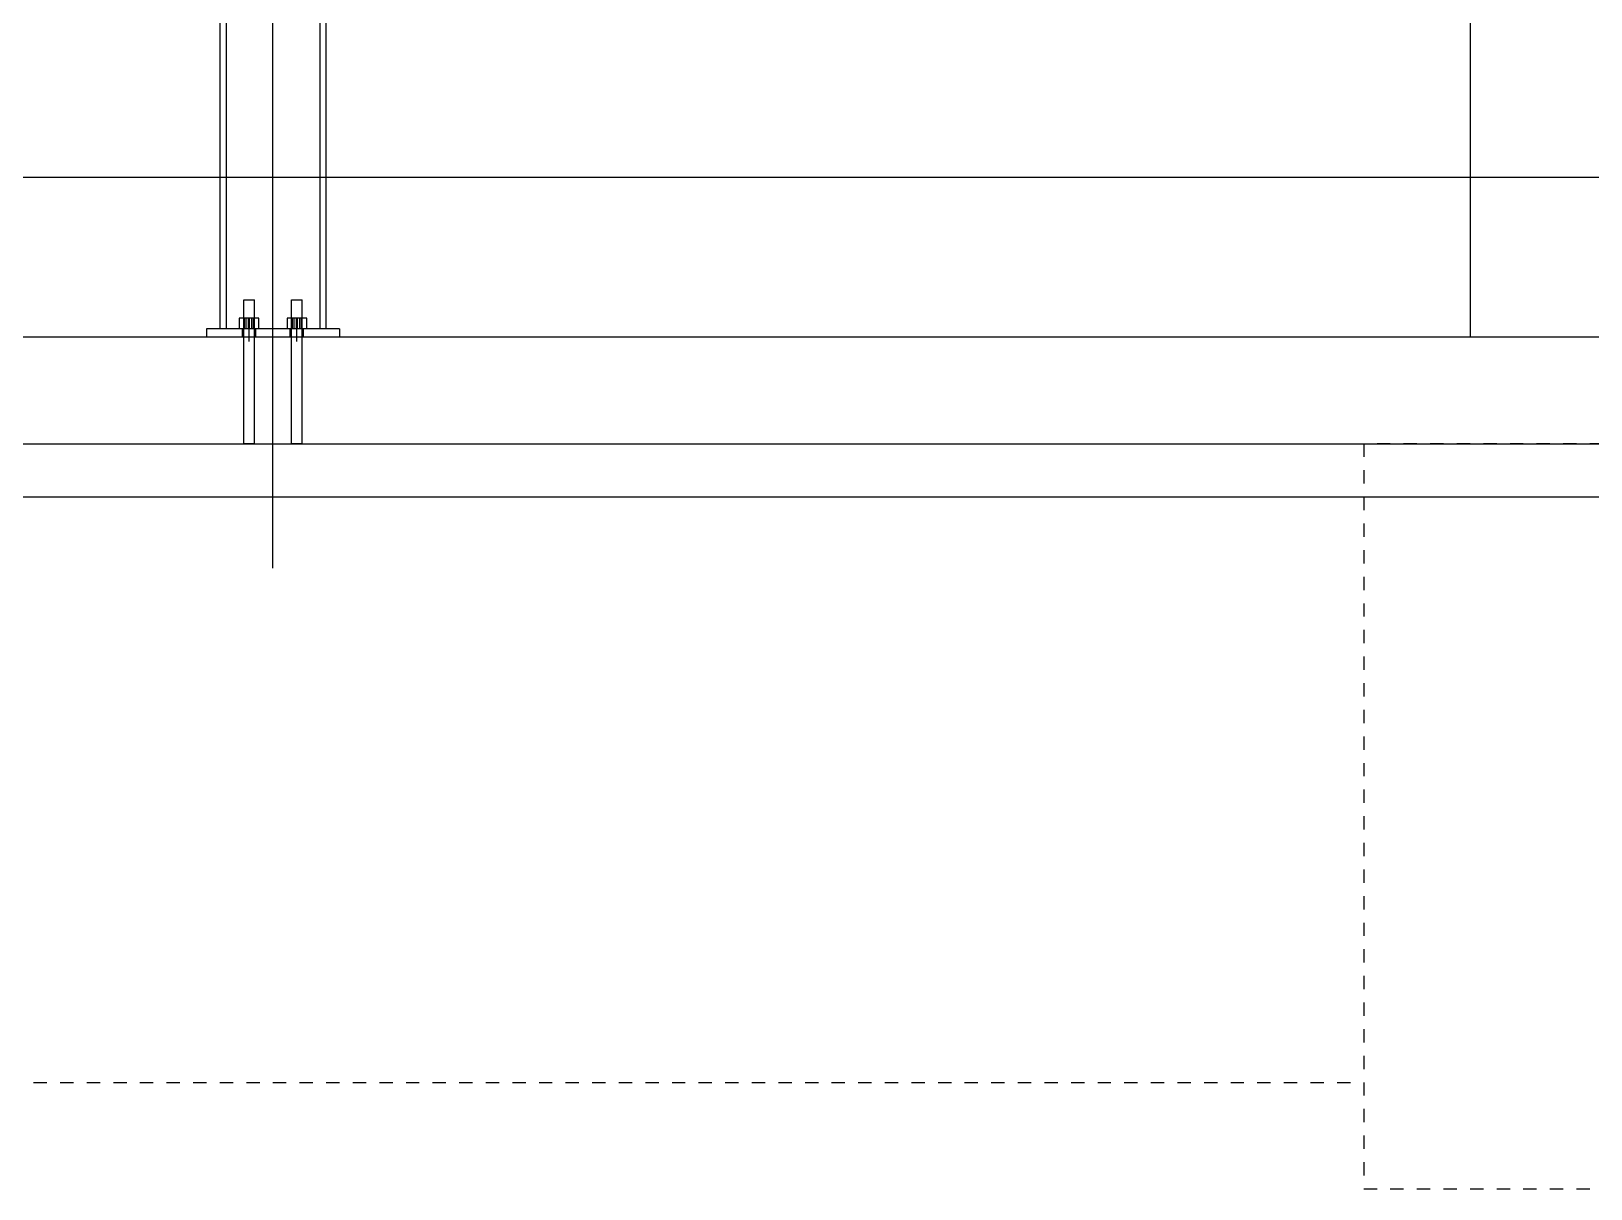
# Model space of a CAD drawing. Header units: millimetres. Extents: x -32710 to 654186, y -254124 to 420220.
# Drawn here: x 244346 to 247277, y 381600 to 383775 of the extents above; entities that cross this region are included whole.
import ezdxf

# ---------------------------------------------------------------- set-up
doc = ezdxf.new("R2010")
doc.units = ezdxf.units.MM
doc.header["$LTSCALE"] = 1000
for name, pattern in [('DXK_LINE_DOT2', [3.9198, 1.9599, -1.9599]), ('DXK_LINE_DOT3', [5.9187, 2.979, -0.9799, 0.9799, -0.9799]), ('TPH12-SEC-@E$0$CENTERK5', [6.916, 6.667, -0.083, 0.083, -0.083]), ('TPH12-SEC-@E$0$DOTK1', [0.1, 0.05, -0.05])]:
    doc.linetypes.add(name, pattern=pattern)
for name, color, linetype in [('MD-20250424-增加TRAY與FS主管位置調整', 7, 'Continuous'), ('TPH12-SEC-@E$0$H-SIN', 252, 'TPH12-SEC-@E$0$CENTERK5'), ('TPH12-SEC-@E$0$KABE1', 252, 'Continuous'), ('TPH12-SEC-@E$0$SIAGE3', 252, 'Continuous'), ('TPH12-SEC-@E$0$SUGATA3', 252, 'Continuous'), ('TPH12-SEC-@E$0$SUGATAD', 252, 'TPH12-SEC-@E$0$DOTK1')]:
    doc.layers.add(name, color=color, linetype=linetype)

# ---------------------------------------------------------------- blocks, each defined once
blk = doc.blocks.new('TPH12-SEC-@E')
at = {"layer": 'TPH12-SEC-@E$0$H-SIN'}
blk.add_line((298929.6, 383500), (18729.6, 383500), dxfattribs=at)
at = {"layer": 'TPH12-SEC-@E$0$KABE1'}
for p, q in [((272350, 383200), (188250, 383200)), ((189100, 383000), (272350, 383000))]:
    blk.add_line(p, q, dxfattribs=at)
at = {"layer": 'TPH12-SEC-@E$0$SIAGE3'}
blk.add_line((239500, 382900), (247300, 382900), dxfattribs=at)
at = {"layer": 'TPH12-SEC-@E$0$SUGATA3'}
blk.add_line((247050, 385050), (247050, 383200), dxfattribs=at)
at = {"layer": 'TPH12-SEC-@E$0$SUGATAD', "ltscale": 0.5}
blk.add_line((241050, 381800), (246850, 381800), dxfattribs=at)
blk.add_lwpolyline([(247300, 383000), (246850, 383000), (246850, 381600), (248350, 381600), (248350, 383000), (247900, 383000)], dxfattribs=at)
blk = doc.blocks.new('A$C62b8fcb1')
at = {"color": 8, "linetype": 'DXK_LINE_DOT3'}
blk.add_line((-27300, -450), (-27300, 2723), dxfattribs=at)
at = {"color": 8, "linetype": 'Continuous'}
for p, q in [((-27400, 1878), (-27400, 0)), ((-27388, 1878), (-27388, 0)), ((-27212, 1878), (-27212, 0)), ((-27200, 0), (-27200, 1878)), ((-27355, 20), (-27355, 54)), ((-27355, 54), (-27335, 54)), ((-27335, 20), (-27335, 54)), ((-27265, 20), (-27265, 54)), ((-27265, 54), (-27245, 54)), ((-27245, 20), (-27245, 54)), ((-27175, 0), (-27425, 0)), ((-27425, 0), (-27425, -16)), ((-27326.5, 20), (-27363.5, 20)), ((-27363.5, 20), (-27363.5, 0)), ((-27354.2, 0), (-27354.2, 20)), ((-27335.8, 0), (-27335.8, 20)), ((-27326.5, 0), (-27326.5, 20)), ((-27236.5, 20), (-27273.5, 20)), ((-27273.5, 20), (-27273.5, 0)), ((-27264.2, 0), (-27264.2, 20)), ((-27245.7, 0), (-27245.7, 20)), ((-27236.5, 0), (-27236.5, 20)), ((-27175, 0), (-27175, -16)), ((-27175, -16), (-27425, -16)), ((-27355, -216), (-27355, -16)), ((-27335, -216), (-27335, -16)), ((-27265, -216), (-27265, -16)), ((-27245, -216), (-27245, -16)), ((-27336.3, -216), (-27355, -216)), ((-27335.3, -216), (-27336.3, -216)), ((-27335, -216), (-27335.3, -216)), ((-27246.3, -216), (-27265, -216)), ((-27245.3, -216), (-27246.3, -216)), ((-27245, -216), (-27245.3, -216))]:
    blk.add_line(p, q, dxfattribs=at)
at = {"color": 8, "linetype": 'DXK_LINE_DOT2'}
for p, q in [((-27355, 20), (-27355, 54)), ((-27355, 54), (-27335, 54)), ((-27335, 20), (-27335, 54)), ((-27265, 20), (-27265, 54)), ((-27265, 54), (-27245, 54)), ((-27245, 20), (-27245, 54)), ((-27200, 0), (-27400, 0)), ((-27326.5, 20), (-27363.5, 20)), ((-27363.5, 20), (-27363.5, 0)), ((-27357.5, -16), (-27357.5, 0)), ((-27355, -16), (-27355, 20)), ((-27354.9, 0), (-27354.9, 20)), ((-27354.2, 0), (-27354.2, 20)), ((-27353.4, 0), (-27353.4, 20)), ((-27350.3, 0), (-27350.3, 20)), ((-27346.1, 0), (-27346.1, 20)), ((-27345, -24), (-27345, 0)), ((-27343.9, 0), (-27343.9, 20)), ((-27339.7, 0), (-27339.7, 20)), ((-27336.6, 0), (-27336.6, 20)), ((-27335.8, 0), (-27335.8, 20)), ((-27335.1, 0), (-27335.1, 20)), ((-27335, -16), (-27335, 20)), ((-27332.5, -16), (-27332.5, 0)), ((-27326.5, 0), (-27326.5, 20)), ((-27236.5, 20), (-27273.5, 20)), ((-27273.5, 20), (-27273.5, 0)), ((-27267.5, -16), (-27267.5, 0)), ((-27265, -16), (-27265, 20)), ((-27264.9, 0), (-27264.9, 20)), ((-27264.2, 0), (-27264.2, 20)), ((-27263.4, 0), (-27263.4, 20)), ((-27260.3, 0), (-27260.3, 20)), ((-27256.1, 0), (-27256.1, 20)), ((-27255, -24), (-27255, 0)), ((-27253.9, 0), (-27253.9, 20)), ((-27249.7, 0), (-27249.7, 20)), ((-27246.6, 0), (-27246.6, 20)), ((-27245.7, 0), (-27245.7, 20)), ((-27245.1, 0), (-27245.1, 20)), ((-27245, -16), (-27245, 20)), ((-27242.5, -16), (-27242.5, 0)), ((-27236.5, 0), (-27236.5, 20)), ((-27355, -216), (-27355, -16)), ((-27335, -216), (-27335, -16)), ((-27265, -216), (-27265, -16)), ((-27245, -216), (-27245, -16)), ((-27355, -216), (-27335, -216)), ((-27265, -216), (-27245, -216))]:
    blk.add_line(p, q, dxfattribs=at)

msp = doc.modelspace()

# ---------------------------------------------------------------- block references
msp.add_blockref('TPH12-SEC-@E', (0, 0))
at = {"layer": 'MD-20250424-增加TRAY與FS主管位置調整'}
msp.add_blockref('A$C62b8fcb1', (272100, 383216), dxfattribs=at)

doc.saveas('drawing.dxf')
